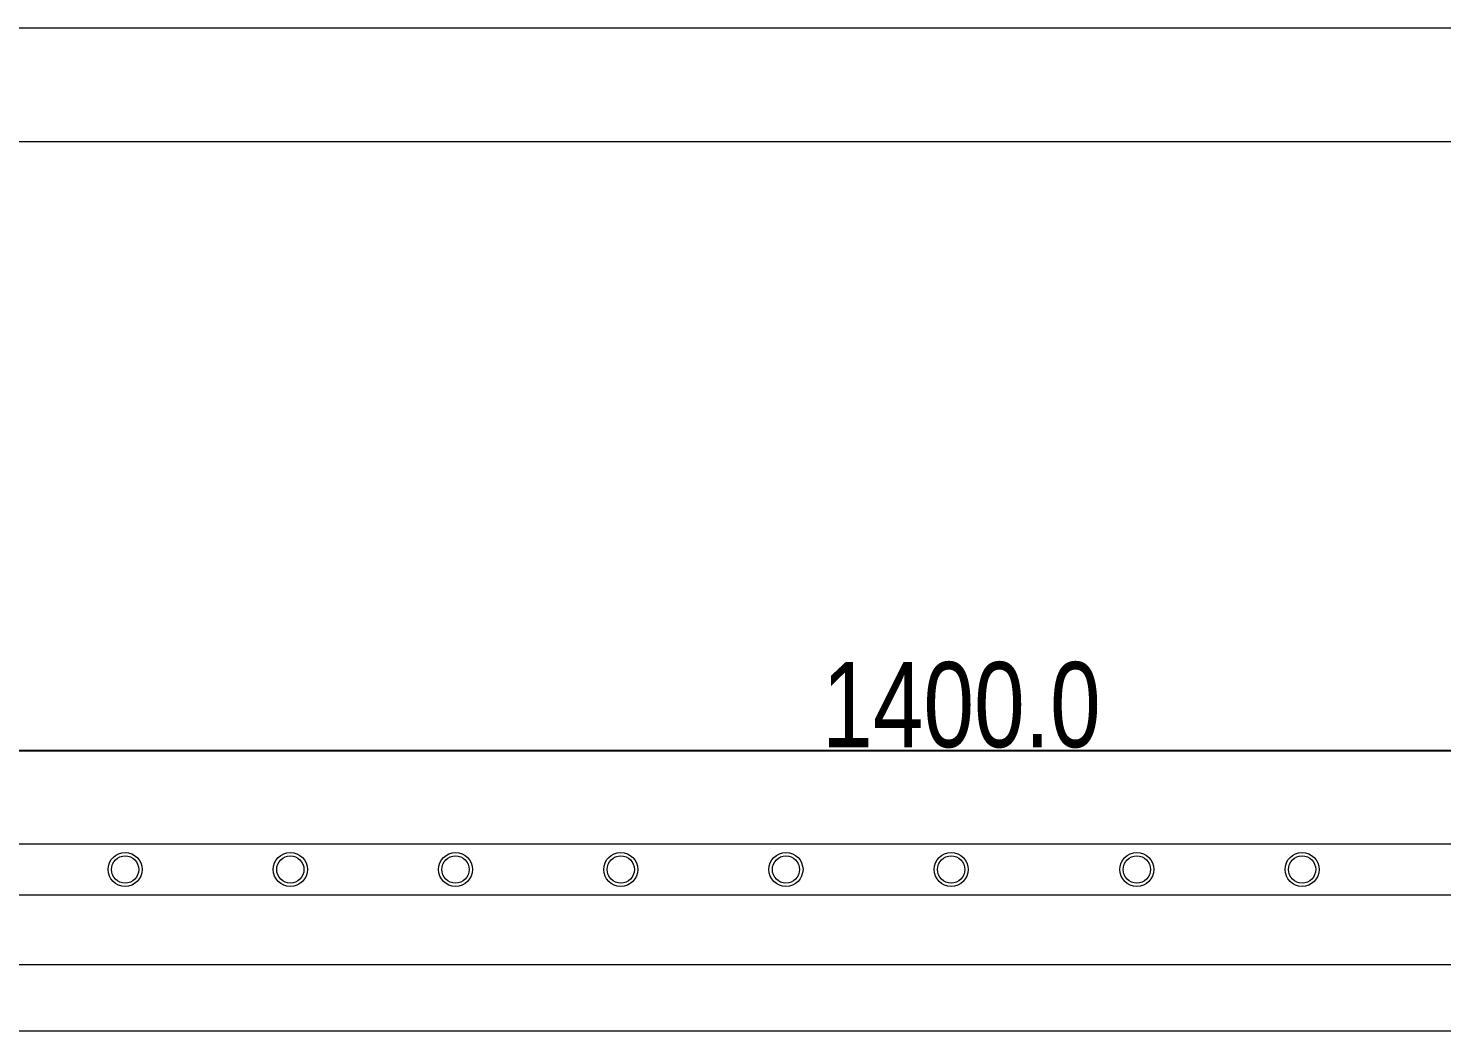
# Model space of a CAD drawing. Header units: millimetres. Extents: x 32721 to 103787, y 57624 to 127312.
# Drawn here: x 38119 to 38949, y 59835 to 60424 of the extents above; entities that cross this region are included whole.
import ezdxf

# ---------------------------------------------------------------- set-up
doc = ezdxf.new("R2010")
doc.units = ezdxf.units.MM
doc.header["$LTSCALE"] = 10
doc.header["$PDSIZE"] = -5
doc.layers.get('Defpoints').update_dxf_attribs({"lineweight": 18})
for name, color, linetype, lineweight in [('1轮廓实线层', 7, 'Continuous', 18), ('2细线层', 4, 'Continuous', 18), ('图框层', 7, 'Continuous', 18)]:
    doc.layers.add(name, color=color, linetype=linetype, lineweight=lineweight)
doc.styles.add('TH_GBDIM', font='SIMYOU.TTF', dxfattribs={"width": 0.8})
doc.dimstyles.new('TH_GBDIM', dxfattribs={"dimtxt": 3, "dimasz": 2.5, "dimexe": 2, "dimexo": 0, "dimgap": 1.5, "dimtad": 1, "dimdec": 1, "dimzin": 0, "dimdsep": 46, "dimtxsty": 'TH_GBDIM', "dimcen": 2.5, "dimdle": 5, "dimclrd": 4, "dimclre": 4, "dimclrt": 3, "dimadec": 0, "dimazin": 0, "dimtfac": 0.714286, "dimtdec": 1, "dimtmove": 0, "dimatfit": 3, "dimfxl": 1, "dimtolj": 1, "dimarcsym": 0})

# ---------------------------------------------------------------- blocks, each defined once
blk = doc.blocks.new('*D7')
at = {"layer": '1轮廓实线层', "color": 4, "linetype": 'Continuous', "lineweight": -2, "transparency": 16777216}
for p, q in [((37967.23, 59904.95), (37967.23, 60001.91)), ((37969.73, 59999.91), (39364.73, 59999.91)), ((39367.23, 59880.34), (39367.23, 60001.91))]:
    blk.add_line(p, q, dxfattribs=at)
at = {"layer": '1轮廓实线层', "color": 4, "transparency": 16777216}
for points in [[(37969.73, 60000.32), (37969.73, 59999.49), (37967.23, 59999.91)], [(39364.73, 60000.32), (39364.73, 59999.49), (39367.23, 59999.91)]]:
    blk.add_solid(points, dxfattribs=at)
at = {"layer": 'Defpoints', "color": 0, "transparency": 16777216}
for p in [(39367.23, 59999.91), (37967.23, 59904.95), (39367.23, 59880.34)]:
    blk.add_point(p, dxfattribs=at)
at = {"layer": '1轮廓实线层', "color": 3, "transparency": 16777216, "insert": (38667.23, 60026.41), "char_height": 50, "width": 322.6667, "attachment_point": 5, "style": 'TH_GBDIM'}
blk.add_mtext('\\A1;1400.0', dxfattribs=at)

msp = doc.modelspace()

# ---------------------------------------------------------------- linework, layer by layer
at = {"layer": '1轮廓实线层'}
for p, q in [((37977.23, 59944.95), (39357.23, 59944.95)), ((38007.23, 59914.95), (39327.23, 59914.95)), ((38056.01, 59874.21), (39278.44, 59874.21)), ((38095.03, 59835.22), (39239.42, 59835.22))]:
    msp.add_line(p, q, dxfattribs=at)
for centre, radius in [((38176.23, 59929.95), 10), ((38176.23, 59929.95), 8), ((38273.23, 59929.95), 10), ((38273.23, 59929.95), 8), ((38370.23, 59929.95), 10), ((38370.23, 59929.95), 8), ((38467.23, 59929.95), 10), ((38467.23, 59929.95), 8), ((38564.23, 59929.95), 10), ((38564.23, 59929.95), 8), ((38661.23, 59929.95), 10), ((38661.23, 59929.95), 8), ((38770.23, 59929.95), 10), ((38770.23, 59929.95), 8), ((38867.23, 59929.95), 10), ((38867.23, 59929.95), 8)]:
    msp.add_circle(centre, radius, dxfattribs=at)
at = {"layer": '2细线层'}
msp.add_line((41409.53, 60424.02), (37449.53, 60424.02), dxfattribs=at)
at = {"layer": '图框层'}
msp.add_line((41342.86, 60357.35), (37616.2, 60357.35), dxfattribs=at)

# ---------------------------------------------------------------- dimensions: what is measured, and where the dimension line sits
at = {"layer": '1轮廓实线层', "color": 4}
dim = msp.add_linear_dim(base=(39367.23, 59999.91), p1=(37967.23, 59904.95), p2=(39367.23, 59880.34), dimstyle='TH_GBDIM', override={"dimtxt": 50, "dimsah": 1, "dimtzin": 8, "dimarcsym": 1}, dxfattribs=at)
dim.commit()
dim.dimension.update_dxf_attribs({"geometry": '*D7', "text_midpoint": (38667.23, 60026.41)})

doc.saveas('drawing.dxf')
